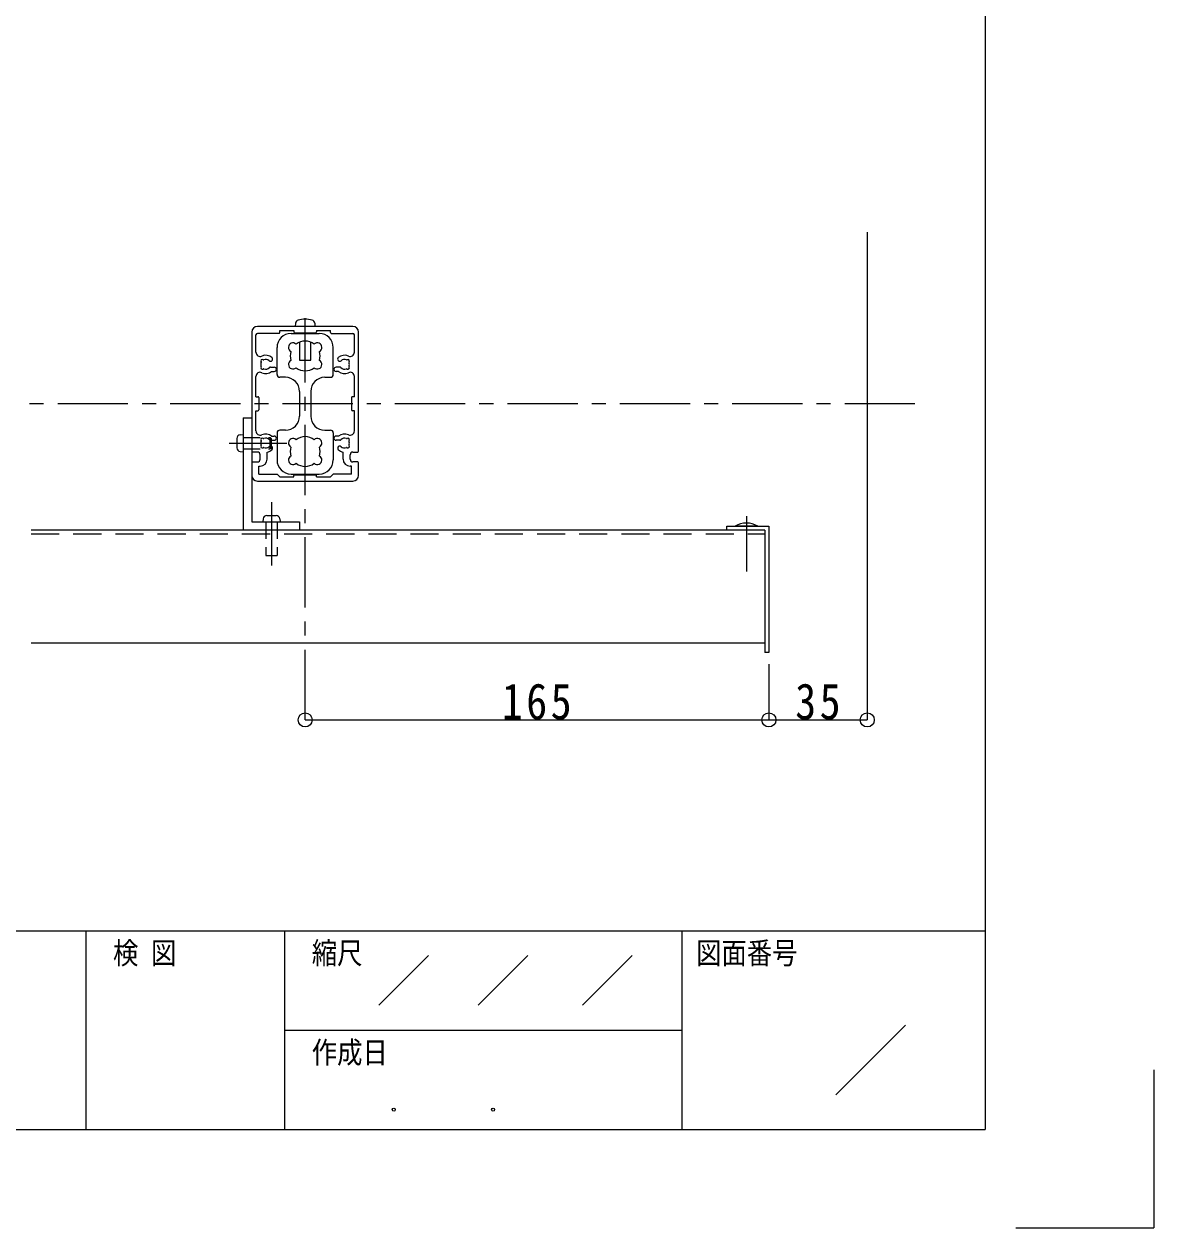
# Model space of a CAD drawing. Units: millimetres at full size, sheet at 1:5. Extents: x -1050 to 1050, y -742 to 742.
# Drawn here: x 648 to 1050, y -742.5 to -314.2 of the extents above; entities that cross this region are included whole.
import ezdxf
from ezdxf.enums import TextEntityAlignment as Align

# ---------------------------------------------------------------- set-up
doc = ezdxf.new("R2010")
doc.units = ezdxf.units.MM
doc.header["$LTSCALE"] = 5
for name, pattern in [('CHAIN1', [8, 5, -1, 1, -1]), ('DASHED1', [1.8, 1.2, -0.6]), ('DASHED2', [3, 2, -1])]:
    doc.linetypes.add(name, pattern=pattern)
for name, color, linetype in [('0-0_通り芯', 7, 'CHAIN1'), ('0-1_躯体', 134, 'Continuous'), ('1-4_印刷位置ライン', 7, 'Continuous'), ('1-5_図枠1_1', 7, 'Continuous')]:
    doc.layers.add(name, color=color, linetype=linetype)
for name, color, linetype, lineweight in [('0-3_寸法', 54, 'Continuous', 20), ('0-4_手摺部材', 92, 'Continuous', 20), ('0-A_支柱', 6, 'Continuous', 20), ('0-B_足元', 4, 'Continuous', 20)]:
    doc.layers.add(name, color=color, linetype=linetype, lineweight=lineweight)
doc.styles.add('ＭＳ ゴシック', font='')
doc.styles.add('ＭＳ 明朝', font='')
doc.styles.get('ＭＳ ゴシック').set_extended_font_data('MS Gothic')
doc.styles.get('ＭＳ 明朝').set_extended_font_data('MS Mincho')

# ---------------------------------------------------------------- blocks, each defined once
blk = doc.blocks.new('dimension_origin')
at = {"color": 0, "linetype": 'Continuous', "lineweight": -2}
blk.add_circle((0, 0), 1.25, dxfattribs=at)

msp = doc.modelspace()

# ---------------------------------------------------------------- linework, layer by layer
at = {"layer": '0-0_通り芯'}
for p, q in [((748.02, -561.793), (748.02, -418.793)), ((964.987, -449.293), (-315, -449.293))]:
    msp.add_line(p, q, dxfattribs=at)
at = {"layer": '0-1_躯体'}
msp.add_line((948.02, -388.293), (948.02, -561.793), dxfattribs=at)
at = {"layer": '0-3_寸法'}
for p, q in [((913.02, -541.973), (913.02, -561.793)), ((748.02, -561.793), (913.02, -561.793)), ((913.02, -561.793), (948.02, -561.793))]:
    msp.add_line(p, q, dxfattribs=at)
at = {"layer": '0-4_手摺部材'}
for p, q in [((726.02, -454.326), (729.02, -454.326)), ((726.02, -454.326), (726.02, -494.326)), ((723.745, -461.632), (723.745, -464.954)), ((724.943, -460.325), (726.02, -460.23)), ((735.52, -464.409), (735.52, -462.261)), ((736.02, -464.452), (736.02, -462.293)), ((724.943, -466.261), (726.02, -466.355)), ((733.052, -490.249), (732.958, -491.326)), ((734.359, -489.051), (737.681, -489.051)), ((738.988, -490.249), (739.083, -491.326)), ((911.52, -494.326), (650.52, -494.326)), ((909.02, -492.826), (901.02, -492.826)), ((911.52, -494.326), (911.52, -537.826)), ((913.02, -492.826), (913.02, -537.826)), ((650.52, -534.326), (911.52, -534.326)), ((913.02, -537.826), (911.52, -537.826))]:
    msp.add_line(p, q, dxfattribs=at)
at = {"layer": '0-4_手摺部材', "linetype": 'DASHED1'}
for p, q in [((726.02, -461.293), (735.484, -461.293)), ((735.484, -461.293), (735.52, -461.293)), ((736.02, -462.293), (736.02, -461.793)), ((726.02, -465.293), (735.52, -465.293)), ((735.52, -465.293), (735.52, -464.409)), ((736.02, -464.793), (735.52, -465.293)), ((736.02, -464.793), (736.02, -464.452)), ((738.02, -491.326), (738.02, -503.326))]:
    msp.add_line(p, q, dxfattribs=at)
at = {"layer": '0-4_手摺部材', "linetype": 'CHAIN1'}
for p, q in [((721.04, -463.293), (741.52, -463.293)), ((736.02, -484.346), (736.02, -506.826)), ((905.02, -489.324), (905.02, -508.975))]:
    msp.add_line(p, q, dxfattribs=at)
at = {"layer": '0-4_手摺部材', "linetype": 'DASHED2'}
msp.add_line((650.52, -495.626), (911.52, -495.626), dxfattribs=at)
at = {"layer": '0-4_手摺部材'}
for points in [[(729.02, -454.326), (729.02, -491.326), (746.02, -491.326), (746.02, -494.326)], [(898.02, -494.326), (898.02, -492.826), (913.02, -492.826)]]:
    msp.add_lwpolyline(points, dxfattribs=at)
at = {"layer": '0-4_手摺部材', "linetype": 'DASHED1'}
for points in [[(735.52, -462.261), (735.52, -461.293), (736.02, -461.793)], [(734.02, -491.326), (734.02, -503.326), (738.02, -503.326)]]:
    msp.add_lwpolyline(points, dxfattribs=at)
at = {"layer": '0-4_手摺部材'}
for centre, radius, start, end in [((725.058, -461.632), 1.312, 95, 180), ((725.058, -464.954), 1.312, 180, 265), ((734.359, -490.363), 1.312, 90, 175), ((737.681, -490.363), 1.312, 5, 90), ((905.02, -499.548), 7.823, 59.2475, 120.7525)]:
    msp.add_arc(centre, radius, start, end, dxfattribs=at)
at = {"layer": '0-A_支柱'}
for p, q in [((729.02, -423.793), (729.02, -466.193)), ((765.02, -421.793), (731.02, -421.793)), ((744.02, -423.293), (744.02, -423.743)), ((744.618, -420.674), (744.52, -421.793)), ((751.422, -420.674), (751.52, -421.793)), ((752.02, -423.293), (752.02, -423.743)), ((752.02, -423.293), (757.02, -423.293)), ((757.02, -423.993), (757.02, -423.293)), ((767.02, -466.193), (767.02, -423.793)), ((730.52, -430.985), (730.52, -424.793)), ((738.72, -424.293), (731.02, -424.293)), ((744.32, -424.043), (751.72, -424.043)), ((746.02, -424.043), (746.02, -424.293)), ((750.02, -424.293), (750.02, -424.043)), ((757.32, -424.293), (765.02, -424.293)), ((765.52, -430.985), (765.52, -424.793)), ((735.697, -436.293), (737.02, -436.293)), ((760.343, -436.293), (759.02, -436.293)), ((730.52, -446.793), (730.52, -439.601)), ((736.097, -437.793), (737.02, -437.793)), ((759.943, -437.793), (759.02, -437.793)), ((765.52, -446.793), (765.52, -439.601)), ((730.52, -446.793), (731.22, -446.793)), ((731.52, -447.093), (731.52, -451.493)), ((764.52, -447.093), (764.52, -451.493)), ((765.52, -446.793), (764.82, -446.793)), ((730.52, -451.793), (731.22, -451.793)), ((730.52, -458.985), (730.52, -451.793)), ((765.52, -451.793), (764.82, -451.793)), ((765.52, -458.985), (765.52, -451.793)), ((735.697, -462.293), (737.02, -462.293)), ((736.097, -460.793), (737.02, -460.793)), ((759.943, -460.793), (759.02, -460.793)), ((760.343, -462.293), (759.02, -462.293)), ((731.02, -466.493), (729.32, -466.493)), ((734.52, -468.993), (734.52, -466.504)), ((761.52, -468.993), (761.52, -466.504)), ((765.02, -466.493), (766.72, -466.493)), ((729.02, -470.293), (729.02, -474.793)), ((729.32, -469.993), (731.02, -469.993)), ((732.02, -468.993), (732.02, -467.493)), ((764.02, -468.993), (764.02, -467.493)), ((766.72, -469.993), (765.02, -469.993)), ((767.02, -474.793), (767.02, -470.293)), ((731.52, -471.493), (732.02, -471.493)), ((731.52, -474.293), (731.52, -471.493)), ((731.52, -474.293), (738.02, -474.293)), ((739.02, -475.293), (738.02, -474.293)), ((739.02, -475.293), (744.02, -475.293)), ((744.02, -475.293), (744.02, -474.843)), ((744.32, -474.543), (751.72, -474.543)), ((752.02, -475.293), (752.02, -474.843)), ((752.02, -475.293), (757.02, -475.293)), ((757.02, -475.293), (758.02, -474.293)), ((764.52, -474.293), (758.02, -474.293)), ((764.52, -471.493), (764.02, -471.493)), ((764.52, -474.293), (764.52, -471.493)), ((731.02, -476.793), (765.02, -476.793))]:
    msp.add_line(p, q, dxfattribs=at)
for points in [[(739.02, -423.993), (739.02, -423.293), (744.02, -423.293)], [(746.02, -427.385), (746.02, -433.793), (750.02, -433.793), (750.02, -427.385)]]:
    msp.add_lwpolyline(points, dxfattribs=at)
for centre, radius, start, end in [((745.913, -420.787), 1.3, 105.88085, 175), ((748.02, -428.193), 9, 74.11915, 105.88085), ((750.127, -420.787), 1.3, 5, 74.11915), ((731.02, -423.793), 2, 90, 180), ((744.32, -423.743), 0.3, 180, 270), ((751.72, -423.743), 0.3, 270, 360), ((765.02, -423.793), 2, 0, 90), ((731.02, -424.793), 0.5, 90, 180), ((738.72, -423.993), 0.3, 270, 360), ((757.32, -423.993), 0.3, 180, 270), ((765.02, -424.793), 0.5, 0, 90), ((732.02, -430.985), 1.5, 180, 294.90106), ((734.02, -435.293), 3.25, 47.4576, 114.90106), ((762.02, -435.293), 3.25, 65.09894, 132.5424), ((764.02, -430.985), 1.5, 245.09894, 360), ((734.02, -435.293), 1.75, 157.5799, 202.4201), ((732.783, -434.055), 0.5, 55.28656, 214.71344), ((732.783, -436.53), 0.5, 145.28656, 304.71344), ((732.125, -434.511), 0.3, 337.5799, 34.71344), ((732.125, -436.075), 0.3, 325.28656, 22.4201), ((733.238, -433.398), 0.3, 235.28656, 292.4201), ((734.02, -435.293), 1.75, 47.4576, 112.4201), ((734.02, -435.293), 1.75, 247.5799, 318.18969), ((735.71, -433.451), 0.75, 227.4576, 47.4576), ((735.697, -436.793), 0.5, 90, 138.18969), ((737.02, -437.043), 0.75, 270, 90), ((759.02, -437.043), 0.75, 90, 270), ((760.33, -433.451), 0.75, 132.5424, 312.5424), ((760.343, -436.793), 0.5, 41.81031, 90), ((762.02, -435.293), 1.75, 221.81031, 292.4201), ((762.02, -435.293), 1.75, 67.5799, 132.5424), ((762.802, -433.398), 0.3, 247.5799, 304.71344), ((763.257, -434.055), 0.5, 325.28656, 124.71344), ((763.257, -436.53), 0.5, 235.28656, 34.71344), ((763.915, -434.511), 0.3, 145.28656, 202.4201), ((763.915, -436.075), 0.3, 157.5799, 214.71344), ((762.02, -435.293), 1.75, 337.5799, 22.4201), ((732.02, -439.601), 1.5, 65.09894, 180), ((734.02, -435.293), 3.25, 245.09894, 309.71514), ((733.238, -437.188), 0.3, 67.5799, 124.71344), ((762.02, -435.293), 3.25, 230.28486, 294.90106), ((762.802, -437.188), 0.3, 55.28656, 112.4201), ((764.02, -439.601), 1.5, 0, 114.90106), ((731.22, -447.093), 0.3, 0, 90), ((764.82, -447.093), 0.3, 90, 180), ((731.22, -451.493), 0.3, 270, 360), ((764.82, -451.493), 0.3, 180, 270), ((732.02, -458.985), 1.5, 180, 294.90106), ((732.783, -462.055), 0.5, 55.28656, 214.71344), ((732.125, -462.511), 0.3, 337.5799, 34.71344), ((734.02, -463.293), 3.25, 50.28486, 114.90106), ((733.238, -461.398), 0.3, 235.28656, 292.4201), ((734.02, -463.293), 1.75, 41.81031, 112.4201), ((735.697, -461.793), 0.5, 221.81031, 270), ((737.02, -461.543), 0.75, 270, 90), ((759.02, -461.543), 0.75, 90, 270), ((762.02, -463.293), 3.25, 65.09894, 129.71514), ((760.343, -461.793), 0.5, 270, 318.18969), ((762.02, -463.293), 1.75, 67.5799, 138.18969), ((762.802, -461.398), 0.3, 247.5799, 304.71344), ((763.257, -462.055), 0.5, 325.28656, 124.71344), ((764.02, -458.985), 1.5, 245.09894, 360), ((763.915, -462.511), 0.3, 145.28656, 202.4201), ((729.32, -466.193), 0.3, 180, 270), ((731.02, -467.493), 1, 0, 90), ((734.02, -463.293), 1.75, 157.5799, 202.4201), ((732.783, -464.53), 0.5, 145.28656, 304.71344), ((732.125, -464.075), 0.3, 325.28656, 22.4201), ((733.238, -465.188), 0.3, 67.5799, 124.71344), ((734.02, -463.293), 1.75, 247.5799, 312.5424), ((734.02, -463.293), 3.25, 278.84988, 312.5424), ((735.71, -465.135), 0.75, 312.5424, 132.5424), ((760.33, -465.135), 0.75, 47.4576, 227.4576), ((762.02, -463.293), 3.25, 227.4576, 261.15012), ((762.02, -463.293), 1.75, 227.4576, 292.4201), ((762.802, -465.188), 0.3, 55.28656, 112.4201), ((763.257, -464.53), 0.5, 235.28656, 34.71344), ((763.915, -464.075), 0.3, 157.5799, 214.71344), ((762.02, -463.293), 1.75, 337.5799, 22.4201), ((765.02, -467.493), 1, 90, 180), ((766.72, -466.193), 0.3, 270, 360), ((729.32, -470.293), 0.3, 90, 180), ((731.02, -468.993), 1, 270, 360), ((732.02, -468.993), 2.5, 270, 360), ((764.02, -468.993), 2.5, 180, 270), ((765.02, -468.993), 1, 180, 270), ((766.72, -470.293), 0.3, 0, 90), ((731.02, -474.793), 2, 180, 270), ((744.32, -474.843), 0.3, 90, 180), ((751.72, -474.843), 0.3, 0, 90), ((765.02, -474.793), 2, 270, 360)]:
    msp.add_arc(centre, radius, start, end, dxfattribs=at)
at = {"layer": '0-B_足元'}
for p, q in [((743.02, -424.293), (753.02, -424.293)), ((738.02, -438.893), (738.02, -429.293)), ((758.02, -438.893), (758.02, -429.293)), ((741.02, -439.893), (739.02, -439.893)), ((755.02, -439.893), (757.02, -439.893)), ((746.02, -444.893), (746.02, -453.693)), ((750.02, -444.893), (750.02, -453.693)), ((738.02, -459.693), (738.02, -469.293)), ((741.02, -458.693), (739.02, -458.693)), ((755.02, -458.693), (757.02, -458.693)), ((758.02, -459.693), (758.02, -469.293)), ((743.02, -474.293), (753.02, -474.293))]:
    msp.add_line(p, q, dxfattribs=at)
for centre, radius, start, end in [((743.02, -429.293), 5, 90, 180), ((743.679, -429.253), 1.6, 46.3184, 243.6816), ((748.02, -432.293), 5.3, 52.3632, 127.6368), ((752.362, -429.253), 1.6, 296.3184, 133.6816), ((753.02, -429.293), 5, 0, 90), ((748.02, -432.293), 5.3, 162.3632, 197.6368), ((748.02, -432.293), 5.3, 342.3632, 17.6368), ((743.679, -435.333), 1.6, 116.3184, 313.6816), ((748.02, -432.293), 5.3, 232.36321, 307.63679), ((752.362, -435.333), 1.6, 226.3184, 63.6816), ((739.02, -438.893), 1, 180, 270), ((741.02, -444.893), 5, 0, 90), ((755.02, -444.893), 5, 90, 180), ((757.02, -438.893), 1, 270, 360), ((741.02, -453.693), 5, 270, 360), ((755.02, -453.693), 5, 180, 270), ((739.02, -459.693), 1, 90, 180), ((743.679, -463.253), 1.6, 46.3184, 243.6816), ((748.02, -466.293), 5.3, 52.36321, 127.63679), ((752.362, -463.253), 1.6, 296.3184, 133.6816), ((757.02, -459.693), 1, 0, 90), ((748.02, -466.293), 5.3, 162.3632, 197.6368), ((748.02, -466.293), 5.3, 342.3632, 17.6368), ((743.02, -469.293), 5, 180, 270), ((743.679, -469.333), 1.6, 116.3184, 313.6816), ((748.02, -466.293), 5.3, 232.3632, 307.6368), ((752.362, -469.333), 1.6, 226.3184, 63.6816), ((753.02, -469.293), 5, 270, 360)]:
    msp.add_arc(centre, radius, start, end, dxfattribs=at)
at = {"layer": '1-4_印刷位置ライン'}
for p in [(1050, -686.222), (1000.874, -742.5)]:
    msp.add_line(p, (1050, -742.5), dxfattribs=at)
at = {"layer": '1-5_図枠1_1'}
for p, q in [((990, 682.5), (990, -707.5)), ((-990, -636.793), (990, -636.793)), ((669.949, -636.793), (669.949, -707.5)), ((740.657, -636.793), (740.657, -707.5)), ((882.071, -636.793), (882.071, -707.5)), ((774.242, -663.308), (791.919, -645.631)), ((809.596, -663.308), (827.273, -645.631)), ((846.717, -663.308), (864.394, -645.631)), ((740.657, -672.146), (882.071, -672.146)), ((936.869, -695.126), (961.616, -670.379))]:
    msp.add_line(p, q, dxfattribs=at)
msp.add_lwpolyline([(-990, 682.5), (-990, -707.5), (990, -707.5)], dxfattribs=at)
for centre in [(779.545, -700.429), (814.899, -700.429)]:
    msp.add_circle(centre, 0.53, dxfattribs=at)

# ---------------------------------------------------------------- block references
at = {"layer": '0-3_寸法', "xscale": 2, "yscale": 2, "rotation": 180}
for p in [(748.02, -561.793), (913.02, -561.793)]:
    msp.add_blockref('dimension_origin', p, dxfattribs=at)
at = {"layer": '0-3_寸法', "xscale": 2, "yscale": 2}
for p in [(913.02, -561.793), (948.02, -561.793)]:
    msp.add_blockref('dimension_origin', p, dxfattribs=at)

# ---------------------------------------------------------------- texts
at = {"layer": '0-3_寸法', "char_height": 12.83, "attachment_point": 7, "style": 'ＭＳ ゴシック'}
for s, insert in [('\\T1.17;\\W0.85;165', (818.02, -561.793)), ('\\T1.17;\\W0.85;35', (922.395, -561.793))]:
    msp.add_mtext(s, dxfattribs=dict(at, insert=insert))
at = {"layer": '1-5_図枠1_1', "style": 'ＭＳ 明朝', "width": 0.85}
for s, p in [('検 図', (679.663, -650.934)), ('縮尺', (750.37, -650.934)), ('図面番号', (887.121, -650.934)), ('作成日', (750.37, -686.288))]:
    msp.add_text(s, height=7.776, dxfattribs=at).set_placement(p, align=Align.BOTTOM_LEFT)

doc.saveas('drawing.dxf')
